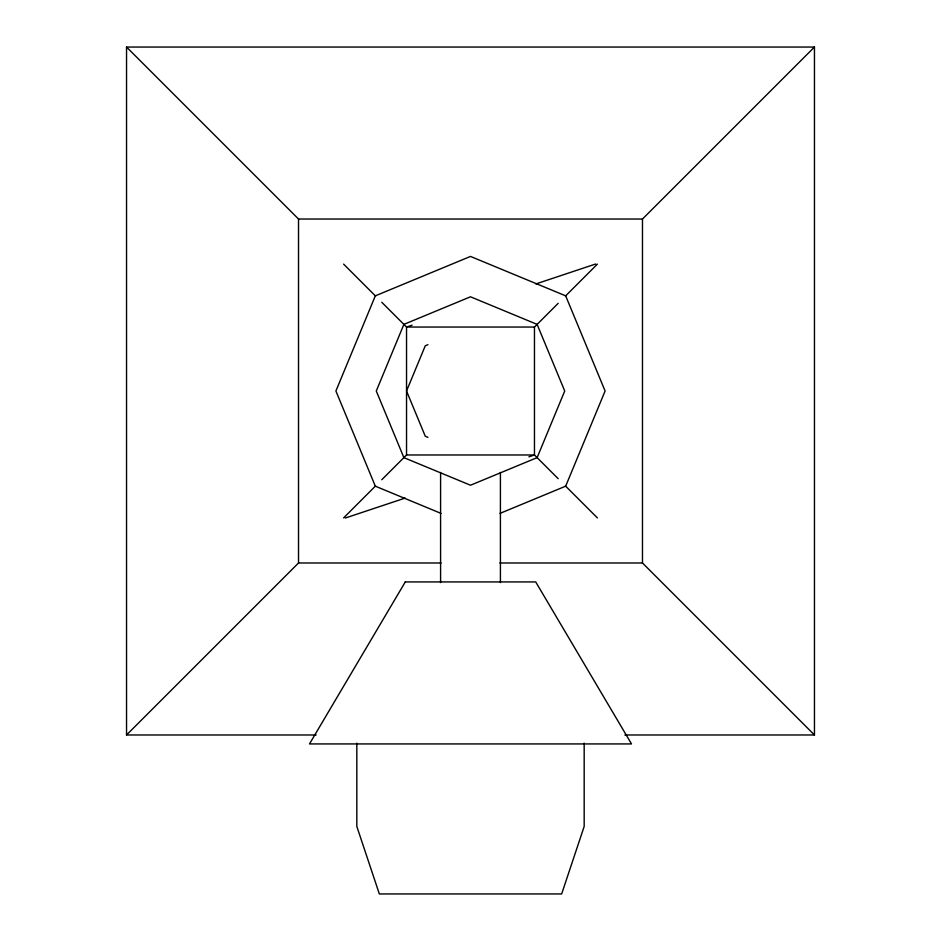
<?xml version="1.0" encoding="UTF-8"?>
<svg xmlns="http://www.w3.org/2000/svg" width="941" height="941" viewBox="0 0 941 941"><rect width="100%" height="100%" fill="white"/><g stroke="black" fill="none" stroke-linecap="round" stroke-linejoin="round"><path stroke-width="1.41" d="M316.152 734.98L126.541 734.98L298.52 562.989L298.52 219.03L126.541 47.05L814.459 47.05L814.459 734.98L624.848 734.98M343.606 517.903L375.588 485.921M381.775 479.734L406.536 454.974L406.536 327.045L381.775 302.284M558.189 478.698L534.464 454.974L534.464 327.045L558.189 303.32M565.412 296.097L597.394 264.115M814.459 734.98L642.48 562.989L642.48 219.03L814.459 47.05M427.932 344.677L425.273 345.782L406.536 391.009L425.273 436.236L427.932 437.342M499.989 513.386L565.67 486.179L605.098 391.009L565.67 295.839L470.5 256.423L375.33 295.839L335.902 391.009L375.33 486.179L441.011 513.386M412.099 325.198L406.536 327.045L534.464 327.045M535.852 283.947L595.641 264.009M345.347 518.009L405.148 498.083M528.901 456.832L534.464 454.974L406.536 454.974M298.52 219.03L642.48 219.03M298.52 562.989L441.106 562.989M499.894 562.989L642.48 562.989M343.606 264.115L375.588 296.097M565.412 485.921L597.394 517.903M584.173 743.155L584.173 826.445L561.659 893.95L379.341 893.95L356.827 826.445L356.827 743.155M500.412 472.453L500.412 582.597M440.588 472.453L440.588 582.597M126.541 47.05L126.541 734.98M403.877 324.386L376.282 391.009L403.877 457.632L470.5 485.227L537.123 457.632L564.718 391.009L537.123 324.386L470.5 296.791L403.877 324.386M405.289 581.926L309.495 743.931L631.505 743.931L535.711 581.926L405.289 581.926"/></g></svg>
